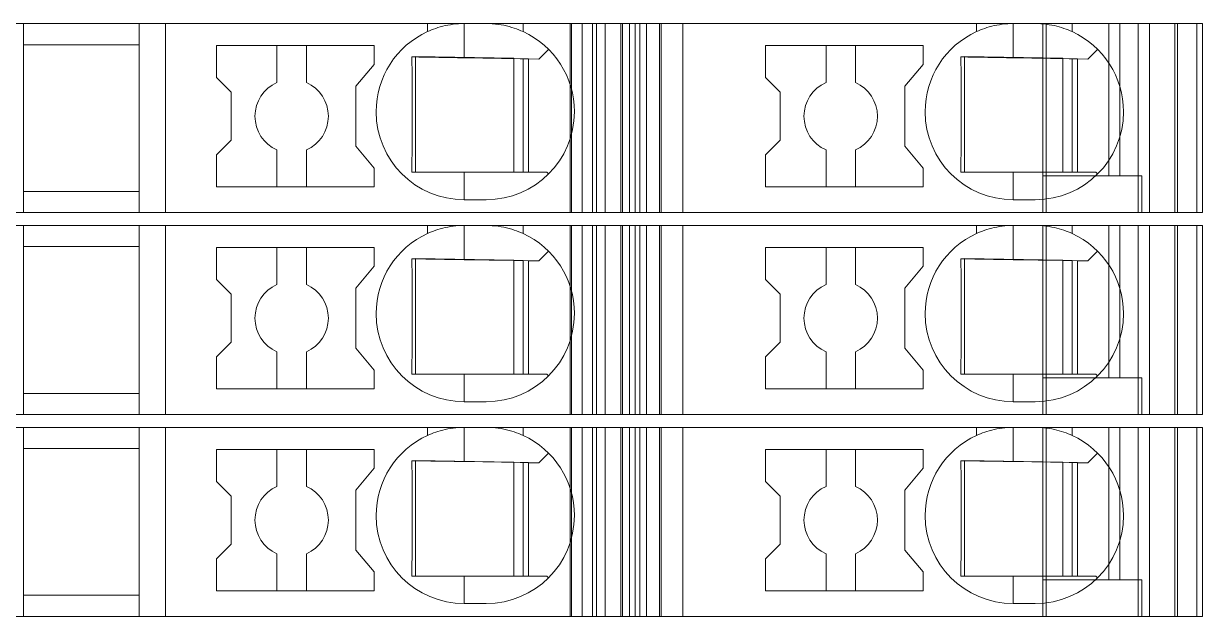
# Model space of a CAD drawing. Header units: millimetres. Extents: x 0 to 1680, y 0 to 1188.
# Drawn here: x 909.05 to 941.15, y 413.35 to 429.5 of the extents above; entities that cross this region are included whole.
import ezdxf
from ezdxf.enums import TextEntityAlignment as Align

# ---------------------------------------------------------------- set-up
doc = ezdxf.new("R2010")
doc.units = ezdxf.units.MM
for name, color, linetype, lineweight in [('EPLAN309', 5, 'Continuous', 5), ('EPLAN493', 5, 'Continuous', 5), ('MAIN-1', 7, 'Continuous', 5), ('MAIN-2', 7, 'Continuous', 5)]:
    doc.layers.add(name, color=color, linetype=linetype, lineweight=lineweight)
doc.styles.add('Tahoma', font='')
doc.styles.get('Tahoma').set_extended_font_data('Tahoma')

# ---------------------------------------------------------------- blocks, each defined once
blk = doc.blocks.new('EPLSYM_LibrarySPECIAL_Symbol12_Variant0_Placement8_10')
at = {"layer": 'EPLAN309', "lineweight": 13, "ltscale": 16}
blk.add_lwpolyline([(0, -5.15), (68.15, -5.15), (68.15, 0), (0, 0)], close=True, dxfattribs=at)
at = {"layer": 'EPLAN493', "color": 5, "style": 'Tahoma'}
blk.add_attdef('17_20450', text='', height=2.3478, dxfattribs=at).set_placement((0, -21.83478), align=Align.MIDDLE_RIGHT)
blk = doc.blocks.new('EPLSYM_LibrarySPECIAL_Symbol12_Variant0_Placement8_11')
at = {"layer": 'EPLAN309', "lineweight": 13, "ltscale": 16}
blk.add_lwpolyline([(0, -5.15), (68.15, -5.15), (68.15, 0), (0, 0)], close=True, dxfattribs=at)
at = {"layer": 'EPLAN493', "color": 5, "style": 'Tahoma'}
blk.add_attdef('17_20450', text='', height=2.3478, dxfattribs=at).set_placement((0, -21.83478), align=Align.MIDDLE_RIGHT)
blk = doc.blocks.new('EPLSYM_LibrarySPECIAL_Symbol12_Variant0_Placement8_12')
at = {"layer": 'EPLAN309', "lineweight": 13, "ltscale": 16}
blk.add_lwpolyline([(0, -5.15), (68.15, -5.15), (68.15, 0), (0, 0)], close=True, dxfattribs=at)
at = {"layer": 'EPLAN493', "color": 5, "style": 'Tahoma'}
blk.add_attdef('17_20450', text='', height=2.3478, dxfattribs=at).set_placement((0, -21.83478), align=Align.MIDDLE_RIGHT)

msp = doc.modelspace()

# ---------------------------------------------------------------- linework, layer by layer
at = {"layer": 'MAIN-1'}
for p, q in [((909.05, 429.5), (912.2, 429.5)), ((909.05, 429.5), (909.05, 424.35)), ((912.919, 429.5), (912.2, 429.5)), ((912.2, 424.35), (912.2, 429.5)), ((920.05, 429.5), (912.919, 429.5)), ((912.919, 429.5), (912.919, 424.35)), ((920.05, 429.5), (921.05, 429.5)), ((920.05, 429.282), (920.05, 429.5)), ((920.973, 429.499), (920.897, 429.495)), ((921.05, 429.5), (920.973, 429.499)), ((921.05, 428.568), (921.05, 429.5)), ((921.05, 429.5), (921.65, 429.5)), ((921.65, 429.5), (921.732, 429.499)), ((922.65, 429.5), (921.65, 429.5)), ((921.732, 429.499), (921.814, 429.494)), ((922.65, 429.5), (925.704, 429.5)), ((922.65, 429.282), (922.65, 429.5)), ((925.832, 429.5), (925.704, 429.5)), ((925.704, 424.35), (925.704, 429.5)), ((925.832, 429.5), (926.367, 429.5)), ((925.832, 424.35), (925.832, 429.5)), ((927, 429.5), (926.367, 429.5)), ((926.367, 424.35), (926.367, 429.5)), ((927, 429.5), (935, 429.5)), ((927, 424.35), (927, 429.5)), ((935, 429.5), (936, 429.5)), ((935, 429.282), (935, 429.5)), ((935.923, 429.499), (935.847, 429.495)), ((936, 429.5), (935.923, 429.499)), ((936, 428.568), (936, 429.5)), ((936, 429.5), (936.6, 429.5)), ((936.6, 429.5), (936.677, 429.499)), ((937.6, 429.5), (936.6, 429.5)), ((936.677, 429.499), (936.753, 429.495)), ((937.6, 429.5), (941, 429.5)), ((937.6, 429.282), (937.6, 429.5)), ((941, 424.35), (941, 429.5)), ((920.102, 429.305), (920.05, 429.282)), ((920.156, 429.327), (920.102, 429.305)), ((920.213, 429.349), (920.156, 429.327)), ((920.272, 429.37), (920.213, 429.349)), ((920.333, 429.39), (920.272, 429.37)), ((920.397, 429.409), (920.333, 429.39)), ((920.463, 429.427), (920.397, 429.409)), ((920.531, 429.443), (920.463, 429.427)), ((920.601, 429.458), (920.531, 429.443)), ((920.673, 429.47), (920.601, 429.458)), ((920.746, 429.481), (920.673, 429.47)), ((920.821, 429.489), (920.746, 429.481)), ((920.897, 429.495), (920.821, 429.489)), ((921.814, 429.494), (921.896, 429.487)), ((921.896, 429.487), (921.975, 429.478)), ((921.975, 429.478), (922.053, 429.466)), ((922.053, 429.466), (922.13, 429.452)), ((922.13, 429.452), (922.204, 429.435)), ((922.204, 429.435), (922.275, 429.417)), ((922.275, 429.417), (922.345, 429.397)), ((922.345, 429.397), (922.411, 429.376)), ((922.411, 429.376), (922.475, 429.354)), ((922.475, 429.354), (922.536, 429.331)), ((922.536, 429.331), (922.594, 429.306)), ((922.594, 429.306), (922.65, 429.282)), ((935.052, 429.305), (935, 429.282)), ((935.106, 429.327), (935.052, 429.305)), ((935.163, 429.349), (935.106, 429.327)), ((935.222, 429.37), (935.163, 429.349)), ((935.283, 429.39), (935.222, 429.37)), ((935.347, 429.409), (935.283, 429.39)), ((935.413, 429.427), (935.347, 429.409)), ((935.481, 429.443), (935.413, 429.427)), ((935.551, 429.458), (935.481, 429.443)), ((935.622, 429.47), (935.551, 429.458)), ((935.696, 429.481), (935.622, 429.47)), ((935.771, 429.489), (935.696, 429.481)), ((935.847, 429.495), (935.771, 429.489)), ((936.753, 429.495), (936.829, 429.489)), ((936.829, 429.489), (936.904, 429.481)), ((936.904, 429.481), (936.978, 429.47)), ((936.978, 429.47), (937.049, 429.458)), ((937.049, 429.458), (937.119, 429.443)), ((937.119, 429.443), (937.187, 429.427)), ((937.187, 429.427), (937.253, 429.409)), ((937.253, 429.409), (937.317, 429.39)), ((937.317, 429.39), (937.378, 429.37)), ((937.378, 429.37), (937.437, 429.349)), ((937.437, 429.349), (937.494, 429.327)), ((937.494, 429.327), (937.548, 429.305)), ((937.548, 429.305), (937.6, 429.282)), ((909.05, 428.925), (912.2, 428.925)), ((914.3, 428.9), (914.3, 428.029)), ((914.3, 428.9), (918.6, 428.9)), ((915.95, 428.9), (915.95, 427.892)), ((916.75, 427.892), (916.75, 428.9)), ((918.6, 428.389), (918.6, 428.9)), ((929.25, 428.9), (929.25, 428.029)), ((929.25, 428.9), (933.55, 428.9)), ((930.9, 428.9), (930.9, 427.892)), ((931.7, 427.892), (931.7, 428.9)), ((933.55, 428.389), (933.55, 428.9)), ((919.624, 428.592), (919.625, 428.522)), ((919.685, 428.591), (919.624, 428.592)), ((919.746, 428.59), (919.685, 428.591)), ((919.721, 428.591), (919.721, 425.45)), ((919.809, 428.589), (919.746, 428.59)), ((919.873, 428.588), (919.809, 428.589)), ((919.937, 428.587), (919.873, 428.588)), ((920.003, 428.586), (919.937, 428.587)), ((920.071, 428.585), (920.003, 428.586)), ((920.14, 428.584), (920.071, 428.585)), ((920.21, 428.582), (920.14, 428.584)), ((920.283, 428.581), (920.21, 428.582)), ((920.358, 428.58), (920.283, 428.581)), ((920.435, 428.579), (920.358, 428.58)), ((920.514, 428.577), (920.435, 428.579)), ((920.597, 428.576), (920.514, 428.577)), ((920.682, 428.575), (920.597, 428.576)), ((920.771, 428.573), (920.682, 428.575)), ((920.862, 428.571), (920.771, 428.573)), ((920.955, 428.57), (920.862, 428.571)), ((921.05, 428.568), (920.955, 428.57)), ((921.05, 428.568), (923.083, 428.533)), ((922.4, 428.545), (922.4, 425.45)), ((922.65, 425.45), (922.65, 428.54)), ((922.8, 428.538), (922.8, 425.45)), ((923.083, 428.533), (923.347, 428.797)), ((934.574, 428.592), (934.574, 428.522)), ((934.635, 428.591), (934.574, 428.592)), ((934.696, 428.59), (934.635, 428.591)), ((934.671, 428.591), (934.671, 425.45)), ((934.759, 428.589), (934.696, 428.59)), ((934.822, 428.588), (934.759, 428.589)), ((934.887, 428.587), (934.822, 428.588)), ((934.953, 428.586), (934.887, 428.587)), ((935.021, 428.585), (934.953, 428.586)), ((935.09, 428.584), (935.021, 428.585)), ((935.16, 428.582), (935.09, 428.584)), ((935.233, 428.581), (935.16, 428.582)), ((935.307, 428.58), (935.233, 428.581)), ((935.385, 428.579), (935.307, 428.58)), ((935.464, 428.577), (935.385, 428.579)), ((935.547, 428.576), (935.464, 428.577)), ((935.632, 428.575), (935.547, 428.576)), ((935.72, 428.573), (935.632, 428.575)), ((935.812, 428.571), (935.72, 428.573)), ((935.905, 428.57), (935.812, 428.571)), ((936, 428.568), (935.905, 428.57)), ((936, 428.568), (938.033, 428.533)), ((937.35, 428.545), (937.35, 425.45)), ((937.6, 425.45), (937.6, 428.54)), ((937.75, 428.538), (937.75, 425.45)), ((938.033, 428.533), (938.297, 428.797)), ((918.1, 427.793), (918.6, 428.389)), ((919.625, 428.522), (919.625, 428.45)), ((919.625, 428.45), (919.626, 428.377)), ((919.626, 428.377), (919.627, 428.303)), ((919.627, 428.303), (919.628, 428.227)), ((919.628, 428.227), (919.628, 428.149)), ((933.05, 427.793), (933.55, 428.389)), ((934.574, 428.522), (934.575, 428.45)), ((934.575, 428.45), (934.576, 428.377)), ((934.576, 428.377), (934.577, 428.303)), ((934.577, 428.303), (934.577, 428.227)), ((934.577, 428.227), (934.578, 428.149)), ((914.7, 427.629), (914.3, 428.029)), ((919.628, 428.149), (919.629, 428.07)), ((919.629, 428.07), (919.63, 427.988)), ((919.63, 427.988), (919.63, 427.904)), ((919.63, 427.904), (919.631, 427.817)), ((929.65, 427.629), (929.25, 428.029)), ((934.578, 428.149), (934.579, 428.07)), ((934.579, 428.07), (934.58, 427.988)), ((934.58, 427.988), (934.58, 427.904)), ((934.58, 427.904), (934.581, 427.817)), ((914.7, 427.629), (914.7, 426.321)), ((918.1, 427.793), (918.1, 426.157)), ((919.631, 427.817), (919.631, 427.726)), ((919.631, 427.726), (919.632, 427.632)), ((919.632, 427.632), (919.633, 427.534)), ((929.65, 427.629), (929.65, 426.321)), ((933.05, 427.793), (933.05, 426.157)), ((934.581, 427.817), (934.581, 427.726)), ((934.581, 427.726), (934.582, 427.632)), ((934.582, 427.632), (934.582, 427.534)), ((919.633, 427.534), (919.633, 427.431)), ((919.633, 427.431), (919.633, 427.324)), ((919.633, 427.324), (919.633, 427.213)), ((934.582, 427.534), (934.583, 427.431)), ((934.583, 427.431), (934.583, 427.324)), ((934.583, 427.324), (934.583, 427.213)), ((919.633, 427.213), (919.634, 427.1)), ((919.634, 427.1), (919.633, 426.979)), ((919.633, 426.979), (919.633, 426.861)), ((934.583, 427.213), (934.583, 427.1)), ((934.583, 427.1), (934.583, 426.979)), ((934.583, 426.979), (934.583, 426.861)), ((919.633, 426.747), (919.632, 426.638)), ((919.632, 426.638), (919.632, 426.534)), ((919.633, 426.861), (919.633, 426.747)), ((934.583, 426.747), (934.582, 426.638)), ((934.582, 426.638), (934.582, 426.534)), ((934.583, 426.861), (934.583, 426.747)), ((914.7, 426.321), (914.3, 425.921)), ((919.631, 426.339), (919.63, 426.248)), ((919.632, 426.534), (919.631, 426.434)), ((919.631, 426.434), (919.631, 426.339)), ((929.65, 426.321), (929.25, 425.921)), ((934.581, 426.339), (934.58, 426.248)), ((934.582, 426.534), (934.581, 426.434)), ((934.581, 426.434), (934.581, 426.339)), ((915.95, 426.058), (915.95, 425.05)), ((916.75, 426.058), (916.75, 425.05)), ((918.1, 426.157), (918.6, 425.561)), ((919.628, 425.99), (919.627, 425.908)), ((919.629, 426.159), (919.628, 426.073)), ((919.628, 426.073), (919.628, 425.99)), ((919.63, 426.248), (919.629, 426.159)), ((930.9, 426.058), (930.9, 425.05)), ((931.7, 426.058), (931.7, 425.05)), ((933.05, 426.157), (933.55, 425.561)), ((934.578, 425.99), (934.577, 425.908)), ((934.579, 426.159), (934.578, 426.073)), ((934.578, 426.073), (934.578, 425.99)), ((934.58, 426.248), (934.579, 426.159)), ((914.3, 425.921), (914.3, 425.05)), ((919.625, 425.75), (919.624, 425.674)), ((919.624, 425.674), (919.624, 425.598)), ((919.626, 425.829), (919.625, 425.75)), ((919.627, 425.908), (919.626, 425.829)), ((929.25, 425.921), (929.25, 425.05)), ((934.575, 425.75), (934.574, 425.674)), ((934.574, 425.674), (934.574, 425.598)), ((934.576, 425.829), (934.575, 425.75)), ((934.577, 425.908), (934.576, 425.829)), ((918.6, 425.05), (918.6, 425.561)), ((919.623, 425.524), (919.622, 425.45)), ((919.622, 425.45), (919.683, 425.45)), ((919.624, 425.598), (919.623, 425.524)), ((919.683, 425.45), (919.746, 425.45)), ((919.746, 425.45), (919.809, 425.45)), ((919.809, 425.45), (919.873, 425.45)), ((919.873, 425.45), (919.939, 425.45)), ((919.939, 425.45), (920.005, 425.45)), ((920.005, 425.45), (920.074, 425.45)), ((920.074, 425.45), (920.144, 425.45)), ((920.144, 425.45), (920.215, 425.45)), ((920.215, 425.45), (920.289, 425.45)), ((920.289, 425.45), (920.364, 425.45)), ((920.364, 425.45), (920.442, 425.45)), ((920.442, 425.45), (920.522, 425.45)), ((920.522, 425.45), (920.605, 425.45)), ((920.605, 425.45), (920.69, 425.45)), ((920.69, 425.45), (920.778, 425.45)), ((920.778, 425.45), (920.867, 425.45)), ((920.867, 425.45), (920.958, 425.45)), ((920.958, 425.45), (921.05, 425.45)), ((921.05, 425.45), (923.3, 425.45)), ((921.05, 425.45), (921.05, 424.7)), ((923.347, 425.403), (923.3, 425.45)), ((933.55, 425.05), (933.55, 425.561)), ((934.573, 425.524), (934.572, 425.45)), ((934.572, 425.45), (934.633, 425.45)), ((934.574, 425.598), (934.573, 425.524)), ((934.633, 425.45), (934.695, 425.45)), ((934.695, 425.45), (934.759, 425.45)), ((934.759, 425.45), (934.823, 425.45)), ((934.823, 425.45), (934.889, 425.45)), ((934.889, 425.45), (934.955, 425.45)), ((934.955, 425.45), (935.024, 425.45)), ((935.024, 425.45), (935.093, 425.45)), ((935.093, 425.45), (935.165, 425.45)), ((935.165, 425.45), (935.239, 425.45)), ((935.239, 425.45), (935.314, 425.45)), ((935.314, 425.45), (935.392, 425.45)), ((935.392, 425.45), (935.472, 425.45)), ((935.472, 425.45), (935.555, 425.45)), ((935.555, 425.45), (935.64, 425.45)), ((935.64, 425.45), (935.727, 425.45)), ((935.727, 425.45), (935.817, 425.45)), ((935.817, 425.45), (935.908, 425.45)), ((935.908, 425.45), (936, 425.45)), ((936, 425.45), (936, 424.7)), ((936, 425.45), (938.25, 425.45)), ((938.297, 425.403), (938.25, 425.45)), ((918.6, 425.05), (914.3, 425.05)), ((933.55, 425.05), (929.25, 425.05)), ((909.05, 424.925), (912.2, 424.925)), ((921.65, 424.7), (921.05, 424.7)), ((936.6, 424.7), (936, 424.7)), ((909.05, 424.35), (912.2, 424.35)), ((912.919, 424.35), (912.2, 424.35)), ((912.919, 424.35), (925.704, 424.35)), ((924.544, 424.35), (924.544, 424.35)), ((924.65, 424.35), (924.65, 424.35)), ((925.832, 424.35), (925.704, 424.35)), ((925.832, 424.35), (926.367, 424.35)), ((927, 424.35), (926.367, 424.35)), ((927, 424.35), (941, 424.35)), ((939.5, 424.35), (939.5, 424.35)), ((909.05, 424), (912.2, 424)), ((909.05, 424), (909.05, 418.85)), ((912.919, 424), (912.2, 424)), ((912.2, 418.85), (912.2, 424)), ((920.05, 424), (912.919, 424)), ((912.919, 424), (912.919, 418.85)), ((920.05, 424), (921.05, 424)), ((920.05, 423.782), (920.05, 424)), ((920.102, 423.805), (920.05, 423.782)), ((920.156, 423.827), (920.102, 423.805)), ((920.213, 423.849), (920.156, 423.827)), ((920.272, 423.87), (920.213, 423.849)), ((920.333, 423.89), (920.272, 423.87)), ((920.397, 423.909), (920.333, 423.89)), ((920.463, 423.927), (920.397, 423.909)), ((920.531, 423.943), (920.463, 423.927)), ((920.601, 423.958), (920.531, 423.943)), ((920.673, 423.97), (920.601, 423.958)), ((920.746, 423.981), (920.673, 423.97)), ((920.821, 423.989), (920.746, 423.981)), ((920.897, 423.995), (920.821, 423.989)), ((920.973, 423.999), (920.897, 423.995)), ((921.05, 424), (920.973, 423.999)), ((921.05, 423.068), (921.05, 424)), ((921.05, 424), (921.65, 424)), ((921.65, 424), (921.732, 423.999)), ((922.65, 424), (921.65, 424)), ((921.732, 423.999), (921.814, 423.994)), ((921.814, 423.994), (921.896, 423.987)), ((921.896, 423.987), (921.975, 423.978)), ((921.975, 423.978), (922.053, 423.966)), ((922.053, 423.966), (922.13, 423.952)), ((922.13, 423.952), (922.204, 423.935)), ((922.204, 423.935), (922.275, 423.917)), ((922.275, 423.917), (922.345, 423.897)), ((922.345, 423.897), (922.411, 423.876)), ((922.411, 423.876), (922.475, 423.854)), ((922.475, 423.854), (922.536, 423.831)), ((922.536, 423.831), (922.594, 423.806)), ((922.594, 423.806), (922.65, 423.782)), ((922.65, 424), (925.704, 424)), ((922.65, 423.782), (922.65, 424)), ((925.832, 424), (925.704, 424)), ((925.704, 418.85), (925.704, 424)), ((925.832, 424), (926.367, 424)), ((925.832, 418.85), (925.832, 424)), ((927, 424), (926.367, 424)), ((926.367, 418.85), (926.367, 424)), ((927, 424), (935, 424)), ((927, 418.85), (927, 424)), ((935, 424), (936, 424)), ((935, 423.782), (935, 424)), ((935.052, 423.805), (935, 423.782)), ((935.106, 423.827), (935.052, 423.805)), ((935.163, 423.849), (935.106, 423.827)), ((935.222, 423.87), (935.163, 423.849)), ((935.283, 423.89), (935.222, 423.87)), ((935.347, 423.909), (935.283, 423.89)), ((935.413, 423.927), (935.347, 423.909)), ((935.481, 423.943), (935.413, 423.927)), ((935.551, 423.958), (935.481, 423.943)), ((935.622, 423.97), (935.551, 423.958)), ((935.696, 423.981), (935.622, 423.97)), ((935.771, 423.989), (935.696, 423.981)), ((935.847, 423.995), (935.771, 423.989)), ((935.923, 423.999), (935.847, 423.995)), ((936, 424), (935.923, 423.999)), ((936, 423.068), (936, 424)), ((936, 424), (936.6, 424)), ((936.6, 424), (936.677, 423.999)), ((937.6, 424), (936.6, 424)), ((936.677, 423.999), (936.753, 423.995)), ((936.753, 423.995), (936.829, 423.989)), ((936.829, 423.989), (936.904, 423.981)), ((936.904, 423.981), (936.978, 423.97)), ((936.978, 423.97), (937.049, 423.958)), ((937.049, 423.958), (937.119, 423.943)), ((937.119, 423.943), (937.187, 423.927)), ((937.187, 423.927), (937.253, 423.909)), ((937.253, 423.909), (937.317, 423.89)), ((937.317, 423.89), (937.378, 423.87)), ((937.378, 423.87), (937.437, 423.849)), ((937.437, 423.849), (937.494, 423.827)), ((937.494, 423.827), (937.548, 423.805)), ((937.548, 423.805), (937.6, 423.782)), ((937.6, 424), (941, 424)), ((937.6, 423.782), (937.6, 424)), ((941, 418.85), (941, 424)), ((909.05, 423.425), (912.2, 423.425)), ((914.3, 423.4), (914.3, 422.529)), ((914.3, 423.4), (918.6, 423.4)), ((915.95, 423.4), (915.95, 422.392)), ((916.75, 422.392), (916.75, 423.4)), ((918.6, 422.889), (918.6, 423.4)), ((929.25, 423.4), (929.25, 422.529)), ((929.25, 423.4), (933.55, 423.4)), ((930.9, 423.4), (930.9, 422.392)), ((931.7, 422.392), (931.7, 423.4)), ((933.55, 422.889), (933.55, 423.4)), ((919.624, 423.092), (919.625, 423.022)), ((919.685, 423.091), (919.624, 423.092)), ((919.746, 423.09), (919.685, 423.091)), ((919.721, 423.091), (919.721, 419.95)), ((919.809, 423.089), (919.746, 423.09)), ((919.873, 423.088), (919.809, 423.089)), ((919.937, 423.087), (919.873, 423.088)), ((920.003, 423.086), (919.937, 423.087)), ((920.071, 423.085), (920.003, 423.086)), ((920.14, 423.084), (920.071, 423.085)), ((920.21, 423.082), (920.14, 423.084)), ((920.283, 423.081), (920.21, 423.082)), ((920.358, 423.08), (920.283, 423.081)), ((920.435, 423.079), (920.358, 423.08)), ((920.514, 423.077), (920.435, 423.079)), ((923.083, 423.033), (923.347, 423.297)), ((934.574, 423.092), (934.574, 423.022)), ((934.635, 423.091), (934.574, 423.092)), ((934.696, 423.09), (934.635, 423.091)), ((934.671, 423.091), (934.671, 419.95)), ((934.759, 423.089), (934.696, 423.09)), ((934.822, 423.088), (934.759, 423.089)), ((934.887, 423.087), (934.822, 423.088)), ((934.953, 423.086), (934.887, 423.087)), ((935.021, 423.085), (934.953, 423.086)), ((935.09, 423.084), (935.021, 423.085)), ((935.16, 423.082), (935.09, 423.084)), ((935.233, 423.081), (935.16, 423.082)), ((935.307, 423.08), (935.233, 423.081)), ((935.385, 423.079), (935.307, 423.08)), ((935.464, 423.077), (935.385, 423.079)), ((938.033, 423.033), (938.297, 423.297)), ((918.1, 422.293), (918.6, 422.889)), ((919.625, 423.022), (919.625, 422.95)), ((919.625, 422.95), (919.626, 422.877)), ((919.626, 422.877), (919.627, 422.803)), ((919.627, 422.803), (919.628, 422.727)), ((920.597, 423.076), (920.514, 423.077)), ((920.682, 423.075), (920.597, 423.076)), ((920.771, 423.073), (920.682, 423.075)), ((920.862, 423.071), (920.771, 423.073)), ((920.955, 423.07), (920.862, 423.071)), ((921.05, 423.068), (920.955, 423.07)), ((921.05, 423.068), (923.083, 423.033)), ((922.4, 423.045), (922.4, 419.95)), ((922.65, 419.95), (922.65, 423.04)), ((922.8, 423.038), (922.8, 419.95)), ((933.05, 422.293), (933.55, 422.889)), ((934.574, 423.022), (934.575, 422.95)), ((934.575, 422.95), (934.576, 422.877)), ((934.576, 422.877), (934.577, 422.803)), ((934.577, 422.803), (934.577, 422.727)), ((935.547, 423.076), (935.464, 423.077)), ((935.632, 423.075), (935.547, 423.076)), ((935.72, 423.073), (935.632, 423.075)), ((935.812, 423.071), (935.72, 423.073)), ((935.905, 423.07), (935.812, 423.071)), ((936, 423.068), (935.905, 423.07)), ((936, 423.068), (938.033, 423.033)), ((937.35, 423.045), (937.35, 419.95)), ((937.6, 419.95), (937.6, 423.04)), ((937.75, 423.038), (937.75, 419.95)), ((914.7, 422.129), (914.3, 422.529)), ((919.628, 422.727), (919.628, 422.649)), ((919.628, 422.649), (919.629, 422.57)), ((919.629, 422.57), (919.63, 422.488)), ((919.63, 422.488), (919.63, 422.404)), ((929.65, 422.129), (929.25, 422.529)), ((934.577, 422.727), (934.578, 422.649)), ((934.578, 422.649), (934.579, 422.57)), ((934.579, 422.57), (934.58, 422.488)), ((934.58, 422.488), (934.58, 422.404)), ((914.7, 422.129), (914.7, 420.821)), ((918.1, 422.293), (918.1, 420.657)), ((919.63, 422.404), (919.631, 422.317)), ((919.631, 422.317), (919.631, 422.226)), ((919.631, 422.226), (919.632, 422.132)), ((919.632, 422.132), (919.633, 422.034)), ((929.65, 422.129), (929.65, 420.821)), ((933.05, 422.293), (933.05, 420.657)), ((934.58, 422.404), (934.581, 422.317)), ((934.581, 422.317), (934.581, 422.226)), ((934.581, 422.226), (934.582, 422.132)), ((934.582, 422.132), (934.582, 422.034)), ((919.633, 422.034), (919.633, 421.931)), ((919.633, 421.931), (919.633, 421.824)), ((919.633, 421.824), (919.633, 421.713)), ((934.582, 422.034), (934.583, 421.931)), ((934.583, 421.931), (934.583, 421.824)), ((934.583, 421.824), (934.583, 421.713)), ((919.633, 421.713), (919.634, 421.6)), ((919.634, 421.6), (919.633, 421.479)), ((919.633, 421.479), (919.633, 421.361)), ((934.583, 421.713), (934.583, 421.6)), ((934.583, 421.6), (934.583, 421.479)), ((934.583, 421.479), (934.583, 421.361)), ((919.633, 421.247), (919.632, 421.138)), ((919.633, 421.361), (919.633, 421.247)), ((934.583, 421.247), (934.582, 421.138)), ((934.583, 421.361), (934.583, 421.247)), ((919.631, 420.839), (919.63, 420.748)), ((919.632, 421.034), (919.631, 420.934)), ((919.631, 420.934), (919.631, 420.839)), ((919.632, 421.138), (919.632, 421.034)), ((934.581, 420.839), (934.58, 420.748)), ((934.582, 421.034), (934.581, 420.934)), ((934.581, 420.934), (934.581, 420.839)), ((934.582, 421.138), (934.582, 421.034)), ((914.7, 420.821), (914.3, 420.421)), ((915.95, 420.558), (915.95, 419.55)), ((916.75, 420.558), (916.75, 419.55)), ((918.1, 420.657), (918.6, 420.061)), ((919.629, 420.659), (919.628, 420.573)), ((919.628, 420.573), (919.628, 420.49)), ((919.63, 420.748), (919.629, 420.659)), ((929.65, 420.821), (929.25, 420.421)), ((930.9, 420.558), (930.9, 419.55)), ((931.7, 420.558), (931.7, 419.55)), ((933.05, 420.657), (933.55, 420.061)), ((934.579, 420.659), (934.578, 420.573)), ((934.578, 420.573), (934.578, 420.49)), ((934.58, 420.748), (934.579, 420.659)), ((914.3, 420.421), (914.3, 419.55)), ((919.625, 420.25), (919.624, 420.174)), ((919.626, 420.329), (919.625, 420.25)), ((919.627, 420.408), (919.626, 420.329)), ((919.628, 420.49), (919.627, 420.408)), ((929.25, 420.421), (929.25, 419.55)), ((934.575, 420.25), (934.574, 420.174)), ((934.576, 420.329), (934.575, 420.25)), ((934.577, 420.408), (934.576, 420.329)), ((934.578, 420.49), (934.577, 420.408)), ((918.6, 419.55), (918.6, 420.061)), ((919.623, 420.024), (919.622, 419.95)), ((919.622, 419.95), (919.683, 419.95)), ((919.624, 420.098), (919.623, 420.024)), ((919.624, 420.174), (919.624, 420.098)), ((919.683, 419.95), (919.746, 419.95)), ((919.746, 419.95), (919.809, 419.95)), ((919.809, 419.95), (919.873, 419.95)), ((919.873, 419.95), (919.939, 419.95)), ((919.939, 419.95), (920.005, 419.95)), ((920.005, 419.95), (920.074, 419.95)), ((920.074, 419.95), (920.144, 419.95)), ((920.144, 419.95), (920.215, 419.95)), ((920.215, 419.95), (920.289, 419.95)), ((920.289, 419.95), (920.364, 419.95)), ((920.364, 419.95), (920.442, 419.95)), ((920.442, 419.95), (920.522, 419.95)), ((920.522, 419.95), (920.605, 419.95)), ((920.605, 419.95), (920.69, 419.95)), ((920.69, 419.95), (920.778, 419.95)), ((920.778, 419.95), (920.867, 419.95)), ((920.867, 419.95), (920.958, 419.95)), ((920.958, 419.95), (921.05, 419.95)), ((921.05, 419.95), (923.3, 419.95)), ((921.05, 419.95), (921.05, 419.2)), ((923.347, 419.903), (923.3, 419.95)), ((933.55, 419.55), (933.55, 420.061)), ((934.573, 420.024), (934.572, 419.95)), ((934.572, 419.95), (934.633, 419.95)), ((934.574, 420.098), (934.573, 420.024)), ((934.574, 420.174), (934.574, 420.098)), ((934.633, 419.95), (934.695, 419.95)), ((934.695, 419.95), (934.759, 419.95)), ((934.759, 419.95), (934.823, 419.95)), ((934.823, 419.95), (934.889, 419.95)), ((934.889, 419.95), (934.955, 419.95)), ((934.955, 419.95), (935.024, 419.95)), ((935.024, 419.95), (935.093, 419.95)), ((935.093, 419.95), (935.165, 419.95)), ((935.165, 419.95), (935.239, 419.95)), ((935.239, 419.95), (935.314, 419.95)), ((935.314, 419.95), (935.392, 419.95)), ((935.392, 419.95), (935.472, 419.95)), ((935.472, 419.95), (935.555, 419.95)), ((935.555, 419.95), (935.64, 419.95)), ((935.64, 419.95), (935.727, 419.95)), ((935.727, 419.95), (935.817, 419.95)), ((935.817, 419.95), (935.908, 419.95)), ((935.908, 419.95), (936, 419.95)), ((936, 419.95), (936, 419.2)), ((936, 419.95), (938.25, 419.95)), ((938.297, 419.903), (938.25, 419.95)), ((918.6, 419.55), (914.3, 419.55)), ((933.55, 419.55), (929.25, 419.55)), ((909.05, 419.425), (912.2, 419.425)), ((921.65, 419.2), (921.05, 419.2)), ((936.6, 419.2), (936, 419.2)), ((909.05, 418.85), (912.2, 418.85)), ((912.919, 418.85), (912.2, 418.85)), ((912.919, 418.85), (925.704, 418.85)), ((924.544, 418.85), (924.544, 418.85)), ((924.65, 418.85), (924.65, 418.85)), ((925.832, 418.85), (925.704, 418.85)), ((925.832, 418.85), (926.367, 418.85)), ((927, 418.85), (926.367, 418.85)), ((927, 418.85), (941, 418.85)), ((939.5, 418.85), (939.5, 418.85)), ((909.05, 418.5), (912.2, 418.5)), ((909.05, 418.5), (909.05, 413.35)), ((912.919, 418.5), (912.2, 418.5)), ((912.2, 413.35), (912.2, 418.5)), ((920.05, 418.5), (912.919, 418.5)), ((912.919, 418.5), (912.919, 413.35)), ((920.05, 418.5), (921.05, 418.5)), ((920.05, 418.282), (920.05, 418.5)), ((920.102, 418.305), (920.05, 418.282)), ((920.156, 418.327), (920.102, 418.305)), ((920.213, 418.349), (920.156, 418.327)), ((920.272, 418.37), (920.213, 418.349)), ((920.333, 418.39), (920.272, 418.37)), ((920.397, 418.409), (920.333, 418.39)), ((920.463, 418.427), (920.397, 418.409)), ((920.531, 418.443), (920.463, 418.427)), ((920.601, 418.458), (920.531, 418.443)), ((920.673, 418.47), (920.601, 418.458)), ((920.746, 418.481), (920.673, 418.47)), ((920.821, 418.489), (920.746, 418.481)), ((920.897, 418.495), (920.821, 418.489)), ((920.973, 418.499), (920.897, 418.495)), ((921.05, 418.5), (920.973, 418.499)), ((921.05, 417.568), (921.05, 418.5)), ((921.05, 418.5), (921.65, 418.5)), ((921.65, 418.5), (921.732, 418.499)), ((922.65, 418.5), (921.65, 418.5)), ((921.732, 418.499), (921.814, 418.494)), ((921.814, 418.494), (921.896, 418.487)), ((921.896, 418.487), (921.975, 418.478)), ((921.975, 418.478), (922.053, 418.466)), ((922.053, 418.466), (922.13, 418.452)), ((922.13, 418.452), (922.204, 418.435)), ((922.204, 418.435), (922.275, 418.417)), ((922.275, 418.417), (922.345, 418.397)), ((922.345, 418.397), (922.411, 418.376)), ((922.411, 418.376), (922.475, 418.354)), ((922.475, 418.354), (922.536, 418.331)), ((922.536, 418.331), (922.594, 418.306)), ((922.594, 418.306), (922.65, 418.282)), ((922.65, 418.5), (925.704, 418.5)), ((922.65, 418.282), (922.65, 418.5)), ((925.832, 418.5), (925.704, 418.5)), ((925.704, 413.35), (925.704, 418.5)), ((925.832, 418.5), (926.367, 418.5)), ((925.832, 413.35), (925.832, 418.5)), ((927, 418.5), (926.367, 418.5)), ((926.367, 413.35), (926.367, 418.5)), ((927, 418.5), (935, 418.5)), ((927, 413.35), (927, 418.5)), ((935, 418.5), (936, 418.5)), ((935, 418.282), (935, 418.5)), ((935.052, 418.305), (935, 418.282)), ((935.106, 418.327), (935.052, 418.305)), ((935.163, 418.349), (935.106, 418.327)), ((935.222, 418.37), (935.163, 418.349)), ((935.283, 418.39), (935.222, 418.37)), ((935.347, 418.409), (935.283, 418.39)), ((935.413, 418.427), (935.347, 418.409)), ((935.481, 418.443), (935.413, 418.427)), ((935.551, 418.458), (935.481, 418.443)), ((935.622, 418.47), (935.551, 418.458)), ((935.696, 418.481), (935.622, 418.47)), ((935.771, 418.489), (935.696, 418.481)), ((935.847, 418.495), (935.771, 418.489)), ((935.923, 418.499), (935.847, 418.495)), ((936, 418.5), (935.923, 418.499)), ((936, 417.568), (936, 418.5)), ((936, 418.5), (936.6, 418.5)), ((936.6, 418.5), (936.677, 418.499)), ((937.6, 418.5), (936.6, 418.5)), ((936.677, 418.499), (936.753, 418.495)), ((936.753, 418.495), (936.829, 418.489)), ((936.829, 418.489), (936.904, 418.481)), ((936.904, 418.481), (936.978, 418.47)), ((936.978, 418.47), (937.049, 418.458)), ((937.049, 418.458), (937.119, 418.443)), ((937.119, 418.443), (937.187, 418.427)), ((937.187, 418.427), (937.253, 418.409)), ((937.253, 418.409), (937.317, 418.39)), ((937.317, 418.39), (937.378, 418.37)), ((937.378, 418.37), (937.437, 418.349)), ((937.437, 418.349), (937.494, 418.327)), ((937.494, 418.327), (937.548, 418.305)), ((937.548, 418.305), (937.6, 418.282)), ((937.6, 418.5), (941, 418.5)), ((937.6, 418.282), (937.6, 418.5)), ((941, 413.35), (941, 418.5)), ((909.05, 417.925), (912.2, 417.925)), ((914.3, 417.9), (914.3, 417.029)), ((914.3, 417.9), (918.6, 417.9)), ((915.95, 417.9), (915.95, 416.892)), ((916.75, 416.892), (916.75, 417.9)), ((918.6, 417.389), (918.6, 417.9)), ((923.083, 417.533), (923.347, 417.797)), ((929.25, 417.9), (929.25, 417.029)), ((929.25, 417.9), (933.55, 417.9)), ((930.9, 417.9), (930.9, 416.892)), ((931.7, 416.892), (931.7, 417.9)), ((933.55, 417.389), (933.55, 417.9)), ((938.033, 417.533), (938.297, 417.797)), ((918.1, 416.793), (918.6, 417.389)), ((919.624, 417.592), (919.625, 417.522)), ((919.685, 417.591), (919.624, 417.592)), ((919.625, 417.522), (919.625, 417.45)), ((919.625, 417.45), (919.626, 417.377)), ((919.626, 417.377), (919.627, 417.303)), ((919.627, 417.303), (919.628, 417.227)), ((919.746, 417.59), (919.685, 417.591)), ((919.721, 417.591), (919.721, 414.45)), ((919.809, 417.589), (919.746, 417.59)), ((919.873, 417.588), (919.809, 417.589)), ((919.937, 417.587), (919.873, 417.588)), ((920.003, 417.586), (919.937, 417.587)), ((920.071, 417.585), (920.003, 417.586)), ((920.14, 417.584), (920.071, 417.585)), ((920.21, 417.582), (920.14, 417.584)), ((920.283, 417.581), (920.21, 417.582)), ((920.358, 417.58), (920.283, 417.581)), ((920.435, 417.579), (920.358, 417.58)), ((920.514, 417.577), (920.435, 417.579)), ((920.597, 417.576), (920.514, 417.577)), ((920.682, 417.575), (920.597, 417.576)), ((920.771, 417.573), (920.682, 417.575)), ((920.862, 417.571), (920.771, 417.573)), ((920.955, 417.57), (920.862, 417.571)), ((921.05, 417.568), (920.955, 417.57)), ((921.05, 417.568), (923.083, 417.533)), ((922.4, 417.545), (922.4, 414.45)), ((922.65, 414.45), (922.65, 417.54)), ((922.8, 417.538), (922.8, 414.45)), ((933.05, 416.793), (933.55, 417.389)), ((934.574, 417.592), (934.574, 417.522)), ((934.635, 417.591), (934.574, 417.592)), ((934.574, 417.522), (934.575, 417.45)), ((934.575, 417.45), (934.576, 417.377)), ((934.576, 417.377), (934.577, 417.303)), ((934.577, 417.303), (934.577, 417.227)), ((934.696, 417.59), (934.635, 417.591)), ((934.671, 417.591), (934.671, 414.45)), ((934.759, 417.589), (934.696, 417.59)), ((934.822, 417.588), (934.759, 417.589)), ((934.887, 417.587), (934.822, 417.588)), ((934.953, 417.586), (934.887, 417.587)), ((935.021, 417.585), (934.953, 417.586)), ((935.09, 417.584), (935.021, 417.585)), ((935.16, 417.582), (935.09, 417.584)), ((935.233, 417.581), (935.16, 417.582)), ((935.307, 417.58), (935.233, 417.581)), ((935.385, 417.579), (935.307, 417.58)), ((935.464, 417.577), (935.385, 417.579)), ((935.547, 417.576), (935.464, 417.577)), ((935.632, 417.575), (935.547, 417.576)), ((935.72, 417.573), (935.632, 417.575)), ((935.812, 417.571), (935.72, 417.573)), ((935.905, 417.57), (935.812, 417.571)), ((936, 417.568), (935.905, 417.57)), ((936, 417.568), (938.033, 417.533)), ((937.35, 417.545), (937.35, 414.45)), ((937.6, 414.45), (937.6, 417.54)), ((937.75, 417.538), (937.75, 414.45)), ((914.7, 416.629), (914.3, 417.029)), ((919.628, 417.227), (919.628, 417.149)), ((919.628, 417.149), (919.629, 417.07)), ((919.629, 417.07), (919.63, 416.988)), ((919.63, 416.988), (919.63, 416.904)), ((929.65, 416.629), (929.25, 417.029)), ((934.577, 417.227), (934.578, 417.149)), ((934.578, 417.149), (934.579, 417.07)), ((934.579, 417.07), (934.58, 416.988)), ((934.58, 416.988), (934.58, 416.904)), ((918.1, 416.793), (918.1, 415.157)), ((919.63, 416.904), (919.631, 416.817)), ((919.631, 416.817), (919.631, 416.726)), ((919.631, 416.726), (919.632, 416.632)), ((933.05, 416.793), (933.05, 415.157)), ((934.58, 416.904), (934.581, 416.817)), ((934.581, 416.817), (934.581, 416.726)), ((934.581, 416.726), (934.582, 416.632)), ((914.7, 416.629), (914.7, 415.321)), ((919.632, 416.632), (919.633, 416.534)), ((919.633, 416.534), (919.633, 416.431)), ((919.633, 416.431), (919.633, 416.324)), ((929.65, 416.629), (929.65, 415.321)), ((934.582, 416.632), (934.582, 416.534)), ((934.582, 416.534), (934.583, 416.431)), ((934.583, 416.431), (934.583, 416.324)), ((919.633, 416.324), (919.633, 416.213)), ((919.633, 416.213), (919.634, 416.1)), ((919.634, 416.1), (919.633, 415.979)), ((934.583, 416.324), (934.583, 416.213)), ((934.583, 416.213), (934.583, 416.1)), ((934.583, 416.1), (934.583, 415.979)), ((919.633, 415.747), (919.632, 415.638)), ((919.633, 415.979), (919.633, 415.861)), ((919.633, 415.861), (919.633, 415.747)), ((934.583, 415.747), (934.582, 415.638)), ((934.583, 415.979), (934.583, 415.861)), ((934.583, 415.861), (934.583, 415.747)), ((919.632, 415.534), (919.631, 415.434)), ((919.631, 415.434), (919.631, 415.339)), ((919.632, 415.638), (919.632, 415.534)), ((934.582, 415.534), (934.581, 415.434)), ((934.581, 415.434), (934.581, 415.339)), ((934.582, 415.638), (934.582, 415.534)), ((914.7, 415.321), (914.3, 414.921)), ((915.95, 415.058), (915.95, 414.05)), ((916.75, 415.058), (916.75, 414.05)), ((918.1, 415.157), (918.6, 414.561)), ((919.629, 415.159), (919.628, 415.073)), ((919.628, 415.073), (919.628, 414.99)), ((919.63, 415.248), (919.629, 415.159)), ((919.631, 415.339), (919.63, 415.248)), ((929.65, 415.321), (929.25, 414.921)), ((930.9, 415.058), (930.9, 414.05)), ((931.7, 415.058), (931.7, 414.05)), ((933.05, 415.157), (933.55, 414.561)), ((934.579, 415.159), (934.578, 415.073)), ((934.578, 415.073), (934.578, 414.99)), ((934.58, 415.248), (934.579, 415.159)), ((934.581, 415.339), (934.58, 415.248)), ((914.3, 414.921), (914.3, 414.05)), ((919.625, 414.75), (919.624, 414.674)), ((919.626, 414.829), (919.625, 414.75)), ((919.627, 414.908), (919.626, 414.829)), ((919.628, 414.99), (919.627, 414.908)), ((929.25, 414.921), (929.25, 414.05)), ((934.575, 414.75), (934.574, 414.674)), ((934.576, 414.829), (934.575, 414.75)), ((934.577, 414.908), (934.576, 414.829)), ((934.578, 414.99), (934.577, 414.908)), ((918.6, 414.05), (918.6, 414.561)), ((919.623, 414.524), (919.622, 414.45)), ((919.622, 414.45), (919.683, 414.45)), ((919.624, 414.598), (919.623, 414.524)), ((919.624, 414.674), (919.624, 414.598)), ((919.683, 414.45), (919.746, 414.45)), ((919.746, 414.45), (919.809, 414.45)), ((919.809, 414.45), (919.873, 414.45)), ((919.873, 414.45), (919.939, 414.45)), ((919.939, 414.45), (920.005, 414.45)), ((920.005, 414.45), (920.074, 414.45)), ((920.074, 414.45), (920.144, 414.45)), ((920.144, 414.45), (920.215, 414.45)), ((920.215, 414.45), (920.289, 414.45)), ((920.289, 414.45), (920.364, 414.45)), ((920.364, 414.45), (920.442, 414.45)), ((920.442, 414.45), (920.522, 414.45)), ((920.522, 414.45), (920.605, 414.45)), ((920.605, 414.45), (920.69, 414.45)), ((920.69, 414.45), (920.778, 414.45)), ((920.778, 414.45), (920.867, 414.45)), ((920.867, 414.45), (920.958, 414.45)), ((920.958, 414.45), (921.05, 414.45)), ((921.05, 414.45), (923.3, 414.45)), ((921.05, 414.45), (921.05, 413.7)), ((923.347, 414.403), (923.3, 414.45)), ((933.55, 414.05), (933.55, 414.561)), ((934.573, 414.524), (934.572, 414.45)), ((934.572, 414.45), (934.633, 414.45)), ((934.574, 414.598), (934.573, 414.524)), ((934.574, 414.674), (934.574, 414.598)), ((934.633, 414.45), (934.695, 414.45)), ((934.695, 414.45), (934.759, 414.45)), ((934.759, 414.45), (934.823, 414.45)), ((934.823, 414.45), (934.889, 414.45)), ((934.889, 414.45), (934.955, 414.45)), ((934.955, 414.45), (935.024, 414.45)), ((935.024, 414.45), (935.093, 414.45)), ((935.093, 414.45), (935.165, 414.45)), ((935.165, 414.45), (935.239, 414.45)), ((935.239, 414.45), (935.314, 414.45)), ((935.314, 414.45), (935.392, 414.45)), ((935.392, 414.45), (935.472, 414.45)), ((935.472, 414.45), (935.555, 414.45)), ((935.555, 414.45), (935.64, 414.45)), ((935.64, 414.45), (935.727, 414.45)), ((935.727, 414.45), (935.817, 414.45)), ((935.817, 414.45), (935.908, 414.45)), ((935.908, 414.45), (936, 414.45)), ((936, 414.45), (936, 413.7)), ((936, 414.45), (938.25, 414.45)), ((938.297, 414.403), (938.25, 414.45)), ((909.05, 413.925), (912.2, 413.925)), ((918.6, 414.05), (914.3, 414.05)), ((933.55, 414.05), (929.25, 414.05)), ((921.65, 413.7), (921.05, 413.7)), ((936.6, 413.7), (936, 413.7)), ((909.05, 413.35), (912.2, 413.35)), ((912.919, 413.35), (912.2, 413.35)), ((912.919, 413.35), (925.704, 413.35)), ((924.544, 413.35), (924.544, 413.35)), ((924.65, 413.35), (924.65, 413.35)), ((925.832, 413.35), (925.704, 413.35)), ((925.832, 413.35), (926.367, 413.35)), ((927, 413.35), (926.367, 413.35)), ((927, 413.35), (941, 413.35)), ((939.5, 413.35), (939.5, 413.35))]:
    msp.add_line(p, q, dxfattribs=at)
for centre, radius, start, end in [((921.05, 427.1), 2.4, 114.6244, 180), ((921.65, 427.1), 2.4, 0, 65.3756), ((936, 427.1), 2.4, 114.6244, 180), ((936.6, 427.1), 2.4, 0, 65.3756), ((916.35, 426.975), 1, 113.5782, 180), ((916.35, 426.975), 1, 0, 66.4218), ((931.3, 426.975), 1, 113.5782, 180), ((931.3, 426.975), 1, 0, 66.4218), ((916.35, 426.975), 1, 180, 246.4218), ((916.35, 426.975), 1, 293.5782, 0), ((921.05, 427.1), 2.4, 180, 270), ((921.65, 427.1), 2.4, 270, 0), ((931.3, 426.975), 1, 180, 246.4218), ((931.3, 426.975), 1, 293.5782, 0), ((936, 427.1), 2.4, 180, 270), ((936.6, 427.1), 2.4, 270, 0), ((921.05, 421.6), 2.4, 114.6244, 180), ((921.65, 421.6), 2.4, 0, 65.3756), ((936, 421.6), 2.4, 114.6244, 180), ((936.6, 421.6), 2.4, 0, 65.3756), ((916.35, 421.475), 1, 113.5782, 180), ((916.35, 421.475), 1, 0, 66.4218), ((931.3, 421.475), 1, 113.5782, 180), ((931.3, 421.475), 1, 0, 66.4218), ((916.35, 421.475), 1, 180, 246.4218), ((916.35, 421.475), 1, 293.5782, 0), ((921.05, 421.6), 2.4, 180, 270), ((921.65, 421.6), 2.4, 270, 0), ((931.3, 421.475), 1, 180, 246.4218), ((931.3, 421.475), 1, 293.5782, 0), ((936, 421.6), 2.4, 180, 270), ((936.6, 421.6), 2.4, 270, 0), ((921.05, 416.1), 2.4, 114.6244, 180), ((921.65, 416.1), 2.4, 0, 65.3756), ((936, 416.1), 2.4, 114.6244, 180), ((936.6, 416.1), 2.4, 0, 65.3756), ((916.35, 415.975), 1, 113.5782, 180), ((916.35, 415.975), 1, 0, 66.4218), ((931.3, 415.975), 1, 113.5782, 180), ((931.3, 415.975), 1, 0, 66.4218), ((921.05, 416.1), 2.4, 180, 270), ((921.65, 416.1), 2.4, 270, 0), ((936, 416.1), 2.4, 180, 270), ((936.6, 416.1), 2.4, 270, 0), ((916.35, 415.975), 1, 180, 246.4218), ((916.35, 415.975), 1, 293.5782, 0), ((931.3, 415.975), 1, 180, 246.4218), ((931.3, 415.975), 1, 293.5782, 0)]:
    msp.add_arc(centre, radius, start, end, dxfattribs=at)
at = {"layer": 'MAIN-2'}
for p, q in [((923.931, 424.35), (923.931, 429.5)), ((923.971, 429.5), (923.971, 424.35)), ((924.262, 429.5), (924.262, 424.35)), ((924.544, 424.35), (924.544, 429.5)), ((924.65, 424.35), (924.65, 429.5)), ((924.891, 429.5), (924.891, 424.35)), ((925.316, 429.5), (925.316, 424.35)), ((925.361, 429.5), (925.361, 424.35)), ((925.363, 424.35), (925.363, 429.5)), ((925.55, 429.5), (925.55, 424.35)), ((926.008, 424.35), (926.008, 429.5)), ((926.414, 429.5), (926.414, 424.35)), ((936.8, 429.5), (936.8, 424.35)), ((936.898, 429.5), (936.898, 424.35)), ((938.6, 429.5), (938.6, 425.35)), ((938.9, 425.35), (938.9, 429.5)), ((939.4, 429.5), (939.4, 424.35)), ((939.709, 424.35), (939.709, 429.5)), ((940.4, 424.35), (940.4, 429.5)), ((940.47, 429.5), (940.47, 424.35)), ((919.721, 428.6), (919.624, 428.592)), ((919.721, 428.6), (919.721, 428.591)), ((922.4, 428.553), (919.721, 428.6)), ((922.4, 428.548), (922.4, 428.553)), ((922.65, 428.543), (922.4, 428.548)), ((922.4, 428.548), (922.4, 428.545)), ((922.65, 428.543), (922.65, 428.542)), ((922.8, 428.539), (922.65, 428.542)), ((922.65, 428.54), (922.65, 428.542)), ((922.8, 428.538), (922.8, 428.539)), ((922.8, 428.538), (923.083, 428.533)), ((922.8, 428.538), (922.8, 428.538)), ((934.671, 428.6), (934.574, 428.592)), ((934.671, 428.6), (934.671, 428.591)), ((937.35, 428.553), (934.671, 428.6)), ((937.35, 428.548), (937.35, 428.553)), ((937.6, 428.543), (937.35, 428.548)), ((937.35, 428.548), (937.35, 428.545)), ((937.6, 428.543), (937.6, 428.542)), ((937.75, 428.539), (937.6, 428.542)), ((937.6, 428.54), (937.6, 428.542)), ((937.75, 428.538), (937.75, 428.539)), ((937.75, 428.538), (938.033, 428.533)), ((937.75, 428.538), (937.75, 428.538)), ((922.4, 425.45), (922.4, 425.45)), ((922.65, 425.45), (922.65, 425.45)), ((923.347, 425.403), (923.347, 425.403)), ((936.8, 425.35), (939.5, 425.35)), ((937.35, 425.45), (937.35, 425.45)), ((937.6, 425.45), (937.6, 425.45)), ((938.297, 425.403), (938.297, 425.403)), ((939.5, 424.35), (939.5, 425.35)), ((923.931, 418.85), (923.931, 424)), ((923.971, 424), (923.971, 418.85)), ((924.262, 424), (924.262, 418.85)), ((924.544, 418.85), (924.544, 424)), ((924.65, 418.85), (924.65, 424)), ((924.891, 424), (924.891, 418.85)), ((925.316, 424), (925.316, 418.85)), ((925.361, 424), (925.361, 418.85)), ((925.363, 418.85), (925.363, 424)), ((925.55, 424), (925.55, 418.85)), ((926.008, 418.85), (926.008, 424)), ((926.414, 424), (926.414, 418.85)), ((936.8, 424), (936.8, 418.85)), ((936.898, 424), (936.898, 418.85)), ((938.6, 424), (938.6, 419.85)), ((938.9, 419.85), (938.9, 424)), ((939.4, 424), (939.4, 418.85)), ((939.709, 418.85), (939.709, 424)), ((940.4, 418.85), (940.4, 424)), ((940.47, 424), (940.47, 418.85)), ((919.721, 423.1), (919.624, 423.092)), ((919.721, 423.1), (919.721, 423.091)), ((922.4, 423.053), (919.721, 423.1)), ((934.671, 423.1), (934.574, 423.092)), ((934.671, 423.1), (934.671, 423.091)), ((937.35, 423.053), (934.671, 423.1)), ((922.4, 423.048), (922.4, 423.053)), ((922.65, 423.043), (922.4, 423.048)), ((922.4, 423.048), (922.4, 423.045)), ((922.65, 423.043), (922.65, 423.042)), ((922.8, 423.039), (922.65, 423.042)), ((922.65, 423.04), (922.65, 423.042)), ((922.8, 423.038), (922.8, 423.039)), ((922.8, 423.038), (923.083, 423.033)), ((922.8, 423.038), (922.8, 423.038)), ((937.35, 423.048), (937.35, 423.053)), ((937.6, 423.043), (937.35, 423.048)), ((937.35, 423.048), (937.35, 423.045)), ((937.6, 423.043), (937.6, 423.042)), ((937.75, 423.039), (937.6, 423.042)), ((937.6, 423.04), (937.6, 423.042)), ((937.75, 423.038), (937.75, 423.039)), ((937.75, 423.038), (938.033, 423.033)), ((937.75, 423.038), (937.75, 423.038)), ((922.4, 419.95), (922.4, 419.95)), ((922.65, 419.95), (922.65, 419.95)), ((923.347, 419.903), (923.347, 419.903)), ((937.35, 419.95), (937.35, 419.95)), ((937.6, 419.95), (937.6, 419.95)), ((938.297, 419.903), (938.297, 419.903)), ((936.8, 419.85), (939.5, 419.85)), ((939.5, 418.85), (939.5, 419.85)), ((923.931, 413.35), (923.931, 418.5)), ((923.971, 418.5), (923.971, 413.35)), ((924.262, 418.5), (924.262, 413.35)), ((924.544, 413.35), (924.544, 418.5)), ((924.65, 413.35), (924.65, 418.5)), ((924.891, 418.5), (924.891, 413.35)), ((925.316, 418.5), (925.316, 413.35)), ((925.361, 418.5), (925.361, 413.35)), ((925.363, 413.35), (925.363, 418.5)), ((925.55, 418.5), (925.55, 413.35)), ((926.008, 413.35), (926.008, 418.5)), ((926.414, 418.5), (926.414, 413.35)), ((936.8, 418.5), (936.8, 413.35)), ((936.898, 418.5), (936.898, 413.35)), ((938.6, 418.5), (938.6, 414.35)), ((938.9, 414.35), (938.9, 418.5)), ((939.4, 418.5), (939.4, 413.35)), ((939.709, 413.35), (939.709, 418.5)), ((940.4, 413.35), (940.4, 418.5)), ((940.47, 418.5), (940.47, 413.35)), ((919.721, 417.6), (919.624, 417.592)), ((919.721, 417.6), (919.721, 417.591)), ((922.4, 417.553), (919.721, 417.6)), ((922.4, 417.548), (922.4, 417.553)), ((922.65, 417.543), (922.4, 417.548)), ((922.4, 417.548), (922.4, 417.545)), ((922.65, 417.543), (922.65, 417.542)), ((922.8, 417.539), (922.65, 417.542)), ((922.65, 417.54), (922.65, 417.542)), ((922.8, 417.538), (922.8, 417.539)), ((922.8, 417.538), (923.083, 417.533)), ((922.8, 417.538), (922.8, 417.538)), ((934.671, 417.6), (934.574, 417.592)), ((934.671, 417.6), (934.671, 417.591)), ((937.35, 417.553), (934.671, 417.6)), ((937.35, 417.548), (937.35, 417.553)), ((937.6, 417.543), (937.35, 417.548)), ((937.35, 417.548), (937.35, 417.545)), ((937.6, 417.543), (937.6, 417.542)), ((937.75, 417.539), (937.6, 417.542)), ((937.6, 417.54), (937.6, 417.542)), ((937.75, 417.538), (937.75, 417.539)), ((937.75, 417.538), (938.033, 417.533)), ((937.75, 417.538), (937.75, 417.538)), ((922.4, 414.45), (922.4, 414.45)), ((922.65, 414.45), (922.65, 414.45)), ((937.35, 414.45), (937.35, 414.45)), ((937.6, 414.45), (937.6, 414.45)), ((923.347, 414.403), (923.347, 414.403)), ((936.8, 414.35), (939.5, 414.35)), ((938.297, 414.403), (938.297, 414.403)), ((939.5, 413.35), (939.5, 414.35))]:
    msp.add_line(p, q, dxfattribs=at)

# ---------------------------------------------------------------- block references
for name, p in [('EPLSYM_LibrarySPECIAL_Symbol12_Variant0_Placement8_10', (873, 429.5)), ('EPLSYM_LibrarySPECIAL_Symbol12_Variant0_Placement8_11', (873, 424)), ('EPLSYM_LibrarySPECIAL_Symbol12_Variant0_Placement8_12', (873, 418.5))]:
    msp.add_blockref(name, p)

doc.saveas('drawing.dxf')
